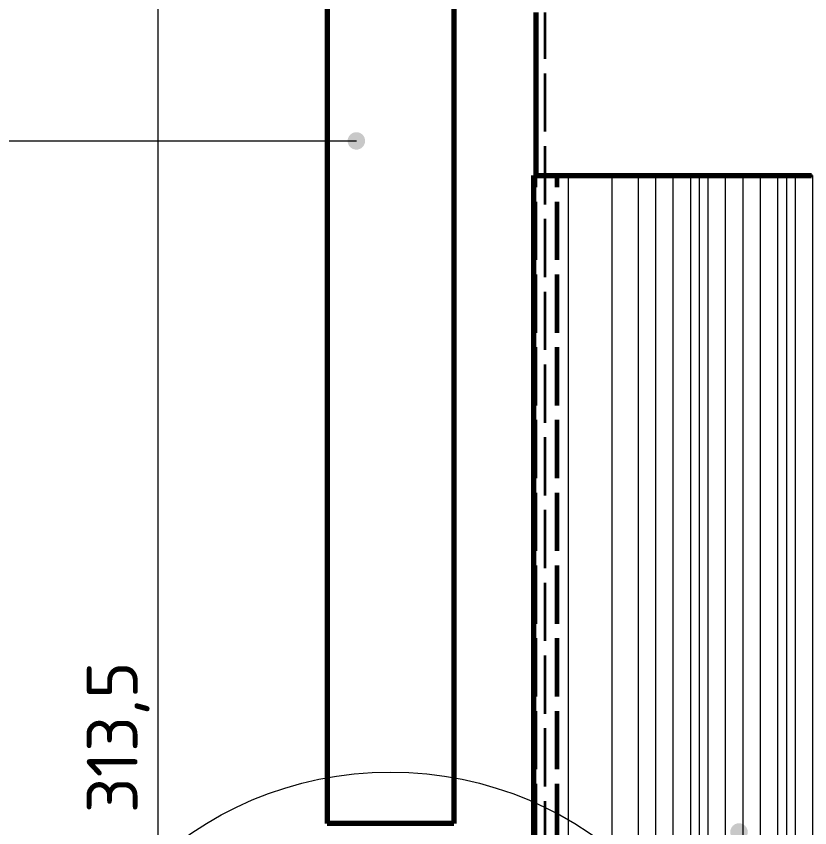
# Model space of a CAD drawing. Header units: millimetres. Extents: x 0 to 2382, y 0 to 420.
# Drawn here: x 94 to 148.6, y 245.5 to 301.3 of the extents above; entities that cross this region are included whole.
import ezdxf

# ---------------------------------------------------------------- set-up
doc = ezdxf.new("R2010")
doc.units = ezdxf.units.MM
doc.linetypes.add('IRAM-E-TRAZOS', pattern=[5, 4, -1])
for name, color, linetype, lineweight in [('01-VISIBLE', 7, 'CONTINUOUS', 70), ('02-OCULTA', 4, 'IRAM-E-TRAZOS', 35), ('04-COTA', 3, 'CONTINUOUS', 18), ('05-RAYADO', 8, 'CONTINUOUS', 18), ('08-FINA', 5, 'CONTINUOUS', 18)]:
    doc.layers.add(name, color=color, linetype=linetype, lineweight=lineweight)
doc.styles.add('ISO3098', font='isocpeur.ttf')
doc.dimstyles.new('FLAMA-IRAM', dxfattribs={"dimtxt": 3.5, "dimasz": 3.5, "dimexe": 2, "dimexo": 1.5, "dimgap": 1, "dimtad": 1, "dimdec": 1, "dimtxsty": 'ISO3098', "dimblk": 'IRAM_FLECHA', "dimblk1": 'IRAM_FLECHA', "dimblk2": 'IRAM_FLECHA', "dimcen": 2.5, "dimclrd": 256, "dimclre": 256, "dimclrt": 256, "dimazin": 3, "dimtfac": 1, "dimtmove": 0, "dimatfit": 3, "dimlwd": 18, "dimlwe": 18})

# ---------------------------------------------------------------- blocks, each defined once
blk = doc.blocks.new('IRAM_FLECHA')
blk.add_solid([(0, 0), (-1, 0.125), (-1, -0.125)])

msp = doc.modelspace()

# ---------------------------------------------------------------- hatches: boundary and pattern name
at = {"layer": '05-RAYADO'}
h = msp.add_hatch(dxfattribs=at)
h.set_pattern_fill('ANSI31', scale=0.94488, angle=45)
h.paths.add_polyline_path([(190.253, 214.548), (190.253, 290.359), (131.287, 290.359), (131.287, 214.548)])
h = msp.add_hatch(dxfattribs=at)
h.set_pattern_fill('ANSI31', scale=0.377953, angle=45)
h.paths.add_polyline_path([(185.85, 214.548), (185.85, 290.359), (135.69, 290.359), (135.69, 214.548)])
at = {"layer": '08-FINA'}
h = msp.add_hatch(color=7, dxfattribs=at)
h.dxf.hatch_style = 1
edge = h.paths.add_edge_path()
edge.add_arc((117.42, 292.725), 0.6, 0, 360)
h = msp.add_hatch(color=7, dxfattribs=at)
h.dxf.hatch_style = 1
edge = h.paths.add_edge_path()
edge.add_arc((143.72, 245.237), 0.6, 0, 360)

# ---------------------------------------------------------------- linework, layer by layer
at = {"layer": '01-VISIBLE'}
for p, q in [((115.42, 318.938), (115.42, 245.813)), ((124.12, 318.938), (124.12, 245.813)), ((129.77, 290.359), (129.77, 301.544)), ((129.62, 226.7), (129.62, 290.359))]:
    msp.add_line(p, q, dxfattribs=at)
for points in [[(129.62, 290.359), (129.871, 290.359), (130.122, 290.359), (130.374, 290.359), (130.625, 290.359), (130.876, 290.359), (131.127, 290.359), (131.379, 290.359), (131.63, 290.359), (131.881, 290.359), (132.132, 290.359), (132.384, 290.359), (132.635, 290.359), (132.886, 290.359), (133.137, 290.359), (133.389, 290.359), (133.64, 290.359), (133.891, 290.359), (134.142, 290.359), (134.394, 290.359), (134.645, 290.359), (134.896, 290.359), (135.147, 290.359), (135.399, 290.359), (135.65, 290.359), (135.901, 290.359), (136.152, 290.359), (136.403, 290.359), (136.655, 290.359), (136.906, 290.359), (137.157, 290.359), (137.408, 290.359), (137.66, 290.359), (137.911, 290.359), (138.162, 290.359), (138.413, 290.359), (138.665, 290.359), (138.916, 290.359), (139.167, 290.359), (139.418, 290.359), (139.67, 290.359), (139.921, 290.359), (140.172, 290.359), (140.423, 290.359), (140.675, 290.359), (140.926, 290.359), (141.177, 290.359), (141.428, 290.359), (141.68, 290.359), (141.931, 290.359), (142.182, 290.359), (142.433, 290.359), (142.684, 290.359), (142.936, 290.359), (143.187, 290.359), (143.438, 290.359), (143.689, 290.359), (143.941, 290.359), (144.192, 290.359), (144.443, 290.359), (144.694, 290.359), (144.946, 290.359), (145.197, 290.359), (145.448, 290.359), (145.699, 290.359), (145.951, 290.359), (146.202, 290.359), (146.453, 290.359), (146.704, 290.359), (146.956, 290.359), (147.207, 290.359), (147.458, 290.359), (147.709, 290.359), (147.96, 290.359), (148.212, 290.359), (148.463, 290.359), (148.714, 290.359)], [(124.12, 245.813), (123.864, 245.813), (123.608, 245.813), (123.352, 245.813), (123.096, 245.813), (122.841, 245.813), (122.585, 245.813), (122.329, 245.813), (122.073, 245.813), (121.817, 245.813), (121.561, 245.813), (121.305, 245.813), (121.049, 245.813), (120.794, 245.813), (120.538, 245.813), (120.282, 245.813), (120.026, 245.813), (119.77, 245.813), (119.514, 245.813), (119.258, 245.813), (119.002, 245.813), (118.746, 245.813), (118.491, 245.813), (118.235, 245.813), (117.979, 245.813), (117.723, 245.813), (117.467, 245.813), (117.211, 245.813), (116.955, 245.813), (116.699, 245.813), (116.444, 245.813), (116.188, 245.813), (115.932, 245.813), (115.676, 245.813), (115.42, 245.813)]]:
    msp.add_lwpolyline(points, dxfattribs=at)
at = {"layer": '02-OCULTA'}
for p, q in [((130.395, 173.363), (130.395, 301.544)), ((129.77, 214.548), (129.77, 290.359)), ((129.77, 214.548), (129.77, 290.359)), ((131.145, 214.548), (131.145, 290.359)), ((131.287, 290.359), (131.145, 290.359)), ((131.287, 214.548), (131.287, 290.359))]:
    msp.add_line(p, q, dxfattribs=at)
for points in [[(131.145, 290.359), (130.89, 290.359), (130.636, 290.359), (130.382, 290.359), (130.128, 290.359), (129.874, 290.359), (129.62, 290.359)], [(131.287, 290.359), (131.034, 290.359), (130.781, 290.359), (130.529, 290.359), (130.276, 290.359), (130.023, 290.359), (129.77, 290.359)], [(129.77, 290.359), (130.02, 290.359), (130.27, 290.359), (130.52, 290.359), (130.77, 290.359), (131.02, 290.359), (131.27, 290.359), (131.52, 290.359), (131.77, 290.359), (132.02, 290.359), (132.27, 290.359), (132.52, 290.359), (132.77, 290.359), (133.02, 290.359), (133.27, 290.359), (133.52, 290.359), (133.77, 290.359), (134.02, 290.359), (134.27, 290.359), (134.52, 290.359), (134.77, 290.359), (135.02, 290.359), (135.27, 290.359), (135.52, 290.359), (135.77, 290.359), (136.02, 290.359), (136.27, 290.359), (136.52, 290.359), (136.77, 290.359), (137.02, 290.359), (137.27, 290.359), (137.52, 290.359), (137.77, 290.359), (138.02, 290.359), (138.27, 290.359), (138.52, 290.359), (138.77, 290.359), (139.02, 290.359), (139.27, 290.359), (139.52, 290.359), (139.77, 290.359), (140.02, 290.359), (140.27, 290.359), (140.52, 290.359), (140.77, 290.359), (141.02, 290.359), (141.27, 290.359), (141.52, 290.359), (141.77, 290.359), (142.02, 290.359), (142.27, 290.359), (142.52, 290.359), (142.77, 290.359), (143.02, 290.359), (143.27, 290.359), (143.52, 290.359), (143.77, 290.359), (144.02, 290.359), (144.27, 290.359), (144.52, 290.359), (144.77, 290.359), (145.02, 290.359), (145.27, 290.359), (145.52, 290.359), (145.77, 290.359), (146.02, 290.359), (146.27, 290.359), (146.52, 290.359), (146.77, 290.359), (147.02, 290.359), (147.27, 290.359), (147.52, 290.359), (147.77, 290.359), (148.02, 290.359), (148.27, 290.359), (148.52, 290.359), (148.77, 290.359)], [(115.42, 245.813), (115.676, 245.813), (115.932, 245.813), (116.188, 245.813), (116.444, 245.813), (116.699, 245.813), (116.955, 245.813), (117.211, 245.813), (117.467, 245.813), (117.723, 245.813), (117.979, 245.813), (118.235, 245.813), (118.491, 245.813), (118.746, 245.813), (119.002, 245.813), (119.258, 245.813), (119.514, 245.813), (119.77, 245.813), (120.026, 245.813), (120.282, 245.813), (120.538, 245.813), (120.794, 245.813), (121.049, 245.813), (121.305, 245.813), (121.561, 245.813), (121.817, 245.813), (122.073, 245.813), (122.329, 245.813), (122.585, 245.813), (122.841, 245.813), (123.096, 245.813), (123.352, 245.813), (123.608, 245.813), (123.864, 245.813), (124.12, 245.813)]]:
    msp.add_lwpolyline(points, dxfattribs=at)
at = {"layer": '08-FINA'}
msp.add_line((87.795, 292.725), (117.42, 292.725), dxfattribs=at)
msp.add_circle((119.77, 224.938), 24.417, dxfattribs=at)

# ---------------------------------------------------------------- dimensions: what is measured, and where the dimension line sits
at = {"layer": '04-COTA'}
for base, p1, p2 in [((92.795, 173.363), (114.795, 173.363), (114.795, 352.718)), ((103.795, 173.363), (129.77, 173.363), (157.77, 330.113))]:
    msp.add_linear_dim(base=base, p1=p1, p2=p2, angle=90, dimstyle='FLAMA-IRAM', override={"dimlfac": 2}, dxfattribs=at).render()

doc.saveas('drawing.dxf')
